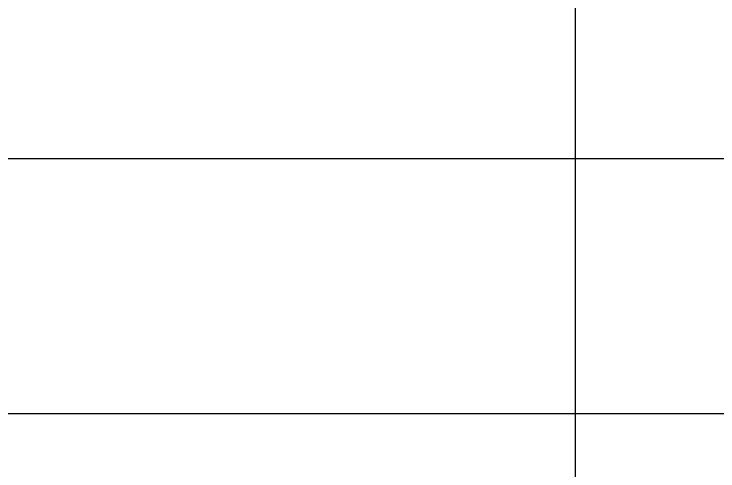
# Model space of a CAD drawing. Header units: millimetres. Extents: x 7018 to 13530, y 4187 to 5692.
# Drawn here: x 11029.2 to 11145.8, y 5022.1 to 5097.7 of the extents above; entities that cross this region are included whole.
import ezdxf

# ---------------------------------------------------------------- set-up
doc = ezdxf.new("R2010")
doc.units = ezdxf.units.MM
doc.layers.add('绘图', color=7, linetype='Continuous')

msp = doc.modelspace()

# ---------------------------------------------------------------- linework, layer by layer
for p, q in [((11122.17, 5242.873), (11122.17, 4986.912)), ((10794.884, 5073.816), (11191.322, 5073.816)), ((10794.884, 5031.644), (11191.322, 5031.644))]:
    msp.add_line(p, q)
at = {"layer": '绘图', "lineweight": 13, "ltscale": 0.2}
for centre, radius, start, end in [((11323.851, 4624.639), 437.429, 88.5439, 88.5439), ((11323.871, 4624.747), 434.829, 88.05782, 88.05782), ((11345.593, 4624.747), 434.829, 88.05782, 88.05782), ((11326.674, 4762.447), 296.9, 89.34067, 89.34067), ((11348.395, 4762.503), 296.9, 89.34067, 89.34067)]:
    msp.add_arc(centre, radius, start, end, dxfattribs=at)

doc.saveas('drawing.dxf')
